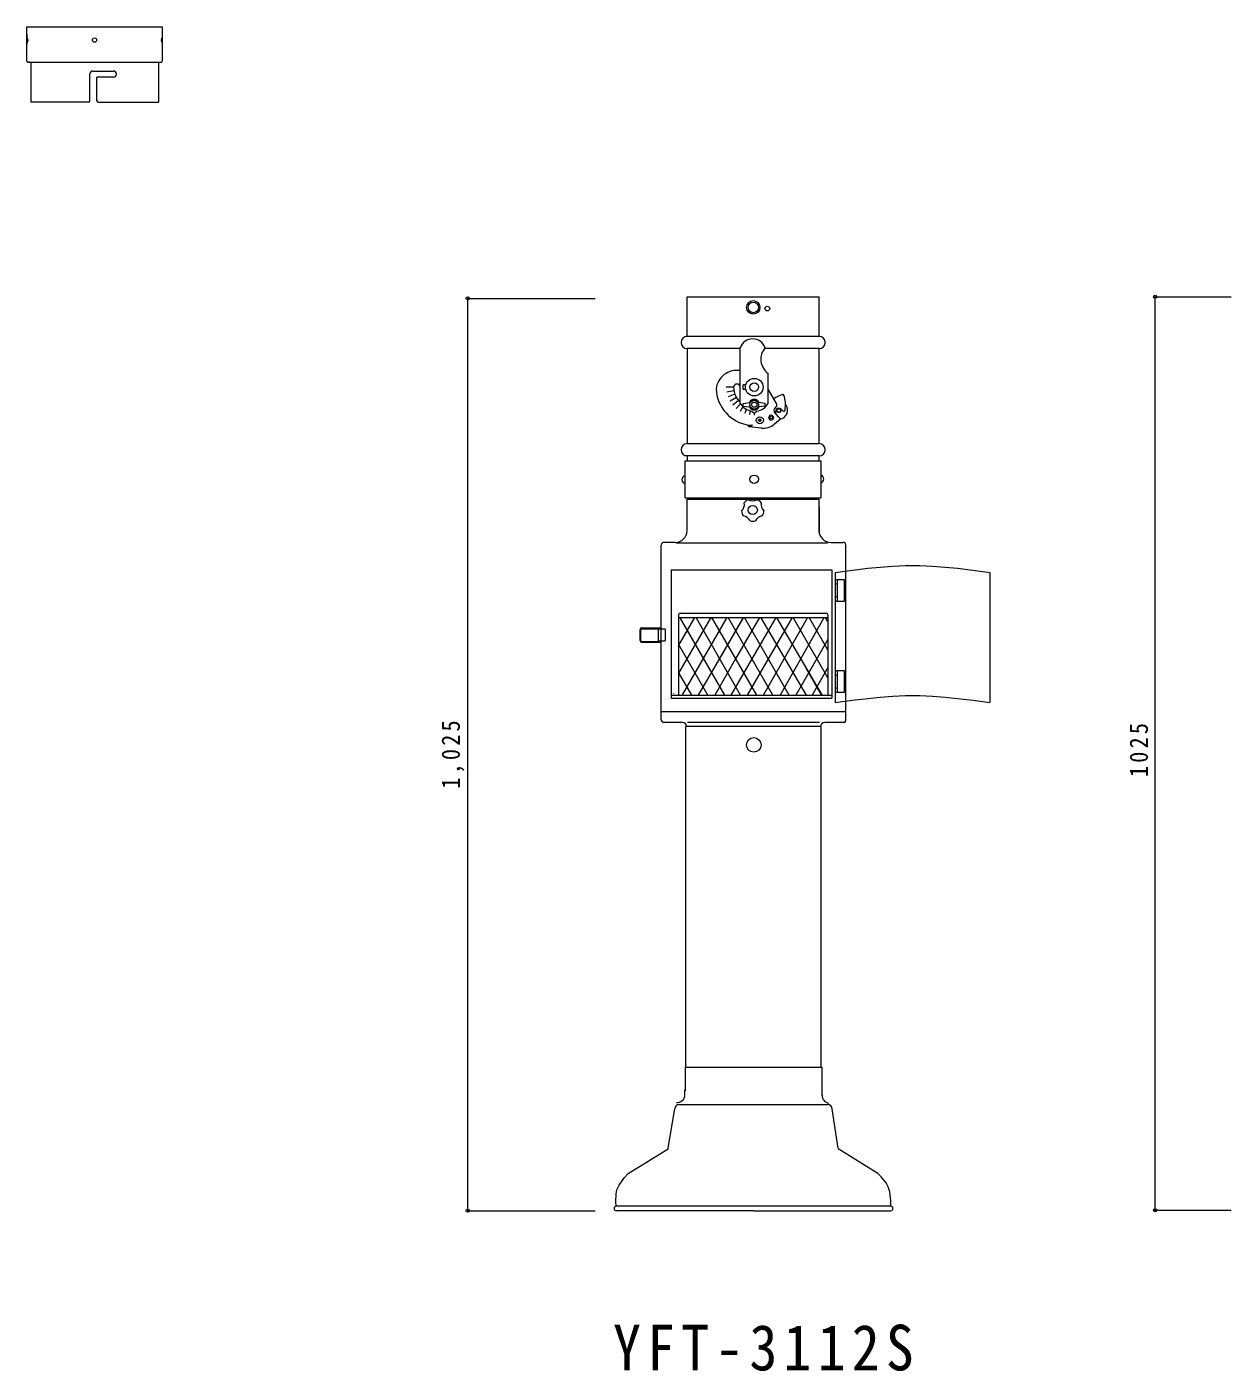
# Model space of a CAD drawing. Units: millimetres, scale not verified. Extents: x -3644 to 2961, y 1396 to 2911.
# Drawn here: x -3644 to -2291, y 1400 to 2911 of the extents above; entities that cross this region are included whole.
import ezdxf

# ---------------------------------------------------------------- set-up
doc = ezdxf.new("R2010")
doc.units = ezdxf.units.MM
doc.header["$LTSCALE"] = 7
doc.header["$PDMODE"] = 32
doc.header["$PDSIZE"] = 3.5
doc.layers.add('F-0', color=7, linetype='Continuous', lineweight=9)
doc.styles.add('ＭＳ ゴシック', font='')
doc.styles.get('ＭＳ ゴシック').set_extended_font_data('MS Gothic')

msp = doc.modelspace()

# ---------------------------------------------------------------- linework, layer by layer
at = {"layer": 'F-0'}
for p, q in [((-3644.258, 2911.382), (-3492.131, 2911.382)), ((-3644.258, 2872.856), (-3644.258, 2911.382)), ((-3644.258, 2903.052), (-3644.258, 2891.802)), ((-3492.131, 2911.382), (-3492.131, 2872.856)), ((-3641.294, 2871.868), (-3643.27, 2871.868)), ((-3642.282, 2871.868), (-3494.106, 2871.868)), ((-3639.844, 2871.667), (-3639.844, 2826.72)), ((-3573.396, 2828.367), (-3573.396, 2858.418)), ((-3570.104, 2861.711), (-3546.911, 2861.711)), ((-3543.618, 2858.089), (-3543.618, 2858.418)), ((-3496.408, 2871.781), (-3496.408, 2826.72)), ((-3495.094, 2871.868), (-3493.118, 2871.868)), ((-3546.911, 2854.796), (-3565.494, 2854.796)), ((-3565.494, 2828.367), (-3565.494, 2854.796)), ((-3575.043, 2826.72), (-3639.844, 2826.72)), ((-3563.847, 2826.72), (-3496.408, 2826.72)), ((-3148.844, 1580.12), (-3148.844, 2606.117)), ((-2902.128, 2563.352), (-2902.128, 2607.904)), ((-2902.128, 2607.904), (-2753.952, 2607.904)), ((-2753.952, 2563.352), (-2753.952, 2607.904)), ((-2376.165, 1580.54), (-2376.165, 2607.904)), ((-2752.964, 2563.352), (-2903.116, 2563.352)), ((-2902.346, 2549.254), (-2902.346, 2442.882)), ((-2843.249, 2549.522), (-2902.128, 2549.522)), ((-2842.571, 2487.942), (-2842.571, 2550.669)), ((-2753.952, 2549.522), (-2814.746, 2549.522)), ((-2754.122, 2549.254), (-2754.122, 2443.075)), ((-2810.96, 2487.942), (-2810.96, 2521.528)), ((-2849.973, 2506.217), (-2858.153, 2506.217)), ((-2849.62, 2502.187), (-2857.676, 2500.766)), ((-2848.573, 2498.279), (-2856.26, 2495.482)), ((-2846.864, 2494.613), (-2853.947, 2490.523)), ((-2839.113, 2503.5), (-2839.113, 2508.933)), ((-2836.263, 2508.933), (-2839.113, 2508.933)), ((-2836.263, 2503.5), (-2839.113, 2503.5)), ((-2801.705, 2487.922), (-2811.104, 2504.031)), ((-2844.543, 2491.299), (-2850.809, 2486.041)), ((-2842.37, 2487.619), (-2846.941, 2482.173)), ((-2839.51, 2484.143), (-2842.459, 2479.034)), ((-2839.107, 2485.032), (-2831.705, 2484.044)), ((-2835.796, 2481.406), (-2837.5, 2476.722)), ((-2831.449, 2479.654), (-2832.216, 2475.306)), ((-2814.423, 2485.032), (-2821.826, 2484.044)), ((-2804.048, 2481.861), (-2801.919, 2484.617)), ((-2794.736, 2479.545), (-2796.12, 2481.145)), ((-2826.765, 2477.075), (-2826.765, 2474.829)), ((-2821.997, 2468.468), (-2821.958, 2469.455)), ((-2821.01, 2468.428), (-2821.997, 2468.468)), ((-2820.971, 2469.415), (-2821.958, 2469.455)), ((-2821.05, 2467.441), (-2821.01, 2468.428)), ((-2820.063, 2467.401), (-2821.05, 2467.441)), ((-2820.971, 2469.415), (-2820.931, 2470.402)), ((-2819.944, 2470.362), (-2820.931, 2470.402)), ((-2820.063, 2467.401), (-2820.023, 2468.388)), ((-2819.036, 2468.348), (-2820.023, 2468.388)), ((-2819.984, 2469.375), (-2819.944, 2470.362)), ((-2818.997, 2469.335), (-2819.984, 2469.375)), ((-2819.036, 2468.348), (-2818.997, 2469.335)), ((-2804.078, 2464.874), (-2797.452, 2470.605)), ((-2799.516, 2472.991), (-2803.945, 2478.111)), ((-2797.452, 2470.605), (-2799.516, 2472.991)), ((-2833.72, 2463.587), (-2829.07, 2463.798)), ((-2833.675, 2462.6), (-2833.72, 2463.587)), ((-2832.783, 2461.672), (-2832.677, 2462.645)), ((-2819.156, 2460.177), (-2832.783, 2461.672)), ((-2902.329, 2442.924), (-2754.111, 2442.924)), ((-2904.417, 2423.489), (-2751.938, 2423.489)), ((-2904.417, 2381.745), (-2904.417, 2423.489)), ((-2840.388, 2428.933), (-2904.104, 2428.933)), ((-2902.346, 2428.931), (-2902.346, 2424.254)), ((-2753.952, 2428.933), (-2840.388, 2428.933)), ((-2754.122, 2429.125), (-2754.122, 2424.254)), ((-2751.938, 2423.489), (-2751.938, 2381.745)), ((-2904.417, 2381.745), (-2751.938, 2381.745)), ((-2902.328, 2380.427), (-2753.952, 2380.427)), ((-2902.328, 2344.853), (-2902.328, 2380.427)), ((-2753.952, 2342.976), (-2753.952, 2380.427)), ((-2753.952, 2371.135), (-2753.952, 2343.32)), ((-2931.269, 2132.077), (-2931.269, 2328.718)), ((-2915.499, 2331.682), (-2928.306, 2331.682)), ((-2914.464, 2331.237), (-2744.464, 2331.237)), ((-2740.781, 2331.682), (-2726.786, 2331.682)), ((-2723.823, 2300.719), (-2723.823, 2328.718)), ((-2735.692, 2297.817), (-2735.692, 2151.617)), ((-2723.823, 2154.518), (-2723.823, 2300.719)), ((-2561.832, 2297.817), (-2561.832, 2151.617)), ((-2735.481, 2265.324), (-2735.481, 2290.02)), ((-2735.481, 2285.08), (-2733.505, 2285.08)), ((-2733.505, 2290.02), (-2733.505, 2265.324)), ((-2733.505, 2270.263), (-2735.481, 2270.263)), ((-2725.603, 2265.324), (-2735.481, 2265.324)), ((-2911.875, 2250.223), (-2911.875, 2159.955)), ((-2911.875, 2247.259), (-2743.942, 2247.259)), ((-2875.59, 2247.259), (-2911.875, 2184.412)), ((-2893.841, 2247.259), (-2911.875, 2216.023)), ((-2910.514, 2246.823), (-2860.134, 2159.894)), ((-2909.899, 2252.198), (-2745.918, 2252.198)), ((-2857.426, 2247.276), (-2907.806, 2160.346)), ((-2892.014, 2246.993), (-2842.622, 2160.063)), ((-2839.397, 2246.823), (-2889.777, 2159.894)), ((-2851.679, 2207.892), (-2874.408, 2247.259)), ((-2839.089, 2247.259), (-2859.454, 2211.987)), ((-2805.752, 2159.955), (-2856.157, 2247.259)), ((-2802.588, 2247.259), (-2852.993, 2159.955)), ((-2820.839, 2247.259), (-2846.17, 2203.384)), ((-2787.502, 2159.955), (-2837.907, 2247.259)), ((-2784.338, 2247.259), (-2834.742, 2159.955)), ((-2819.544, 2246.924), (-2768.544, 2159.924)), ((-2767.447, 2246.415), (-2816.447, 2160.415)), ((-2801.524, 2246.633), (-2750.524, 2159.633)), ((-2748.629, 2246.924), (-2797.629, 2159.924)), ((-2743.942, 2179.34), (-2783.155, 2247.259)), ((-2743.942, 2210.951), (-2764.904, 2247.259)), ((-2743.942, 2242.562), (-2746.654, 2247.259)), ((-2743.942, 2250.223), (-2743.942, 2159.955)), ((-2954.946, 2221.178), (-2954.946, 2233.823)), ((-2954.156, 2221.178), (-2954.156, 2233.823)), ((-2953.366, 2235.403), (-2932.818, 2235.403)), ((-2953.366, 2234.613), (-2932.818, 2234.613)), ((-2934.76, 2234.257), (-2934.76, 2220.822)), ((-2926.857, 2234.257), (-2934.76, 2234.257)), ((-2926.857, 2234.257), (-2926.857, 2220.822)), ((-2743.942, 2222.394), (-2779.991, 2159.955)), ((-2953.366, 2220.388), (-2932.818, 2220.388)), ((-2953.366, 2219.598), (-2932.818, 2219.598)), ((-2934.76, 2220.822), (-2926.857, 2220.822)), ((-2878.754, 2159.955), (-2911.875, 2217.321)), ((-2859.454, 2211.987), (-2863.597, 2204.81)), ((-2824.003, 2159.955), (-2851.679, 2207.892)), ((-2846.17, 2203.384), (-2871.244, 2159.955)), ((-2897.005, 2159.955), (-2911.875, 2185.711)), ((-2751.001, 2159.955), (-2768.139, 2189.641)), ((-2743.942, 2190.783), (-2761.74, 2159.955)), ((-2735.516, 2187.461), (-2725.637, 2187.461)), ((-2735.516, 2162.765), (-2735.516, 2187.461)), ((-2735.516, 2182.522), (-2733.54, 2182.522)), ((-2733.54, 2187.461), (-2733.54, 2162.765)), ((-2725.637, 2187.461), (-2725.637, 2162.765)), ((-2733.54, 2167.704), (-2735.516, 2167.704)), ((-2725.637, 2162.765), (-2735.516, 2162.765)), ((-2920.03, 2156.596), (-2739.68, 2156.596)), ((-2916.998, 2161.467), (-2916.998, 2161.587)), ((-2723.823, 2131.172), (-2723.823, 2154.518)), ((-2723.823, 2140.968), (-2931.269, 2140.968)), ((-2907.561, 2129.114), (-2928.306, 2129.114)), ((-2903.537, 1741.305), (-2903.537, 2124.793)), ((-2753.458, 2129.114), (-2901.634, 2129.114)), ((-2751.498, 1741.435), (-2751.498, 2124.793)), ((-2725.881, 2129.114), (-2747.531, 2129.114)), ((-2904.338, 1741.402), (-2750.604, 1741.402)), ((-2904.338, 1741.402), (-2904.338, 1714.911)), ((-2752.711, 1741.402), (-2750.705, 1741.402)), ((-2750.604, 1715.347), (-2750.604, 1741.402)), ((-2904.662, 1710.277), (-2904.662, 1716.022)), ((-2750.604, 1709.601), (-2750.604, 1715.347)), ((-2923.919, 1648.421), (-2916.168, 1694.539)), ((-2911.193, 1699.514), (-2744.041, 1699.514)), ((-2732.365, 1650.305), (-2739.067, 1694.539)), ((-2968.302, 1622.096), (-2923.692, 1649.766)), ((-2688.015, 1622.096), (-2732.283, 1649.766)), ((-2673.4, 1585.094), (-2981.835, 1585.094)), ((-2827.617, 1580.12), (-2981.835, 1580.12)), ((-2827.617, 1580.12), (-2673.4, 1580.12))]:
    msp.add_line(p, q, dxfattribs=at)
at = {"layer": 'F-0', "color": 4}
for p, q in [((-3148.844, 2606.117), (-3005.389, 2606.117)), ((-2376.165, 2607.904), (-2290.827, 2607.904)), ((-3148.844, 1580.12), (-3005.389, 1580.12)), ((-2376.165, 1580.54), (-2290.827, 1580.54))]:
    msp.add_line(p, q, dxfattribs=at)
at = {"layer": 'F-0'}
for points in [[(-2839.107, 2485.032), (-2839.107, 2487.995), (-2831.705, 2488.983)], [(-2829.482, 2479.252), (-2826.765, 2477.075), (-2824.049, 2479.252)], [(-2814.423, 2485.032), (-2814.423, 2487.995), (-2821.826, 2488.983)], [(-2833.675, 2462.6), (-2829.025, 2462.811), (-2829.07, 2463.798)], [(-2920.03, 2300.721), (-2739.68, 2300.721), (-2739.68, 2156.596)], [(-2920.03, 2300.721), (-2920.03, 2161.66), (-2920.03, 2156.596)], [(-2735.692, 2297.817), (-2727.507, 2298.93), (-2713.395, 2300.791), (-2699.283, 2302.492), (-2685.171, 2303.931), (-2671.059, 2305.007), (-2656.947, 2305.618), (-2648.762, 2305.72), (-2640.577, 2305.618), (-2626.465, 2305.007), (-2612.353, 2303.931), (-2598.241, 2302.492), (-2584.129, 2300.791), (-2570.017, 2298.93), (-2561.832, 2297.817)], [(-2735.481, 2290.02), (-2725.603, 2290.02), (-2725.603, 2265.324)], [(-2920.248, 2159.955), (-2915.257, 2159.955), (-2739.897, 2159.955)], [(-2735.692, 2151.617), (-2727.507, 2152.73), (-2713.395, 2154.591), (-2699.283, 2156.292), (-2685.171, 2157.731), (-2671.059, 2158.807), (-2656.947, 2159.418), (-2648.762, 2159.52), (-2640.577, 2159.418), (-2626.465, 2158.807), (-2612.353, 2157.731), (-2598.241, 2156.292), (-2584.129, 2154.591), (-2570.017, 2152.73), (-2561.832, 2151.617)], [(-2751.498, 2124.793), (-2841.58, 2124.793), (-2903.537, 2124.793)], [(-2981.835, 1585.094), (-2982.186, 1590.257), (-2982.041, 1598.906), (-2981.085, 1603.631), (-2978.758, 1608.959), (-2972.544, 1617.409), (-2968.302, 1622.096)], [(-2673.4, 1585.094), (-2673.429, 1591.261), (-2674.454, 1601.486), (-2676.179, 1606.945), (-2678.612, 1611.324), (-2684.291, 1618.255), (-2688.015, 1622.096)]]:
    msp.add_lwpolyline(points, dxfattribs=at)
msp.add_lwpolyline([(-2809.791, 2474.299), (-2810.762, 2471.5), (-2808.824, 2469.258), (-2805.913, 2469.817), (-2804.941, 2472.616), (-2806.88, 2474.858)], close=True, dxfattribs=at)
for centre, radius in [((-3568.194, 2896.564), 2.47), ((-2827.908, 2595.927), 7.573), ((-2827.839, 2595.915), 5.927), ((-2812.073, 2594.629), 2.634), ((-2826.765, 2506.217), 9.878), ((-2826.765, 2506.217), 4.939), ((-2826.765, 2486.513), 4.939), ((-2826.765, 2486.513), 2.963), ((-2799.109, 2480.042), 2.47), ((-2799.109, 2480.042), 1.976), ((-2820.497, 2468.901), 3.951), ((-2807.852, 2472.058), 1.482), ((-2826.786, 2402.627), 4.802), ((-2828.466, 2368.036), 5.186), ((-2827.277, 2103.947), 8.232)]:
    msp.add_circle(centre, radius, dxfattribs=at)
for centre, radius, start, end in [((-3643.27, 2872.856), 0.988, 180, 270), ((-3493.118, 2872.856), 0.988, 270, 0), ((-3570.104, 2858.418), 3.293, 90, 180), ((-3546.911, 2858.418), 3.293, 0, 90), ((-3546.911, 2858.089), 3.293, 270, 0), ((-3575.043, 2828.367), 1.646, 270, 0), ((-3563.847, 2828.367), 1.646, 180, 270), ((-2902.128, 2556.437), 6.915, 90, 270), ((-2828.547, 2545.654), 14.893, 19.67743, 160.32256), ((-2753.952, 2556.437), 6.915, 270, 90), ((-2799.579, 2537.708), 19.782, 139.06517, 234.87869), ((-2846.12, 2501.393), 23.75, 81.40654, 172.99953), ((-2846.275, 2506.007), 3.704, 90, 181.22952), ((-2846.275, 2506.007), 3.704, 3.23477, 90), ((-2826.765, 2506.217), 42.971, 182.57289, 262.23984), ((-2826.765, 2506.217), 23.214, 180.51668, 227.08981), ((-2783.733, 2463.789), 35.964, 109.2178, 125.62424), ((-2799.109, 2478.56), 19.51, 73.48132, 80.26373), ((-2794.829, 2496.496), 1.482, 80.26373, 119.82397), ((-2794.829, 2496.496), 1.482, 358.37778, 80.26373), ((-2825.178, 2486.187), 33.504, 350.44992, 19.28555), ((-2826.765, 2497.546), 18.495, 211.28448, 261.55359), ((-2826.765, 2486.513), 5.927, 90, 156.05156), ((-2826.765, 2486.513), 5.927, 203.94843, 336.05156), ((-2826.765, 2486.513), 5.927, 23.94843, 90), ((-2826.765, 2497.546), 18.495, 278.4464, 328.7155), ((-2801.703, 2480.05), 2.963, 142.30957, 220.8582), ((-2799.109, 2478.56), 3.951, 45, 220.8582), ((-2804.264, 2486.429), 2.963, 322.30957, 30.26373), ((-2799.109, 2480.042), 9.878, 277.19296, 41.19754), ((-2793.616, 2480.515), 1.482, 220.8582, 4.3978), ((-2817.002, 2479.816), 19.757, 263.74202, 310.8582), ((-2902.128, 2435.847), 6.915, 90, 270), ((-2753.952, 2435.847), 6.915, 270, 90), ((-2903.346, 2402.328), 4.802, 104.93142, 258.69007), ((-2753.516, 2402.926), 4.802, 288.43495, 70.34618), ((-2847.49, 2374.217), 9.631, 312.17187, 11.82813), ((-2828.466, 2368.036), 12.595, 112.35627, 139.64373), ((-2828.466, 2388.04), 9.631, 240.17187, 299.82813), ((-2828.466, 2368.036), 12.595, 40.35627, 67.64373), ((-2809.441, 2374.217), 9.631, 168.17187, 227.82813), ((-2828.466, 2368.036), 12.595, 184.35627, 211.64373), ((-2840.224, 2351.852), 9.631, 24.17187, 83.82813), ((-2816.708, 2351.852), 9.631, 96.17187, 155.82813), ((-2828.503, 2368.036), 12.595, 328.35627, 355.64373), ((-2828.466, 2368.036), 12.595, 328.35627, 355.64373), ((-2915.499, 2344.853), 13.171, 270, 0), ((-2828.466, 2368.036), 12.595, 256.35627, 283.64373), ((-2740.781, 2344.853), 13.171, 180, 270), ((-2928.306, 2328.718), 2.963, 90, 180), ((-2726.786, 2328.718), 2.963, 0, 90), ((-2909.899, 2250.223), 1.976, 90, 180), ((-2745.918, 2250.223), 1.976, 0, 90), ((-2953.366, 2233.823), 1.581, 90, 180), ((-2953.366, 2233.823), 0.79, 90, 180), ((-2932.818, 2233.823), 1.581, 15.93796, 90), ((-2932.818, 2233.823), 0.79, 33.31165, 90), ((-2953.366, 2221.178), 1.581, 180, 270), ((-2953.366, 2221.178), 0.79, 180, 270), ((-2932.818, 2221.178), 0.79, 270, 333.20451), ((-2932.818, 2221.178), 1.581, 270, 346.97339), ((-2928.306, 2132.077), 2.963, 180, 270), ((-2907.561, 2124.175), 4.939, 0, 90), ((-2747.531, 2124.175), 4.939, 90, 180), ((-2725.881, 2131.172), 2.058, 270, 0), ((-2913.604, 1710.664), 8.963, 265.66863, 357.02052), ((-2741.668, 1709.924), 8.963, 176.02062, 262.33952), ((-2911.193, 1694.539), 4.975, 90, 180), ((-2744.041, 1694.539), 4.975, 0, 90), ((-2981.835, 1582.607), 2.487, 90, 270), ((-2673.4, 1582.607), 2.487, 270, 90)]:
    msp.add_arc(centre, radius, start, end, dxfattribs=at)
for centre, start_param, end_param in [((-3644.258, 2896.564), 3.14159265, 6.28318531), ((-3492.131, 2896.564), 0, 3.14159265)]:
    msp.add_ellipse(centre, major_axis=(0, 2.568), ratio=0.5, start_param=start_param, end_param=end_param, dxfattribs=at)
at = {"layer": 'F-0', "color": 1}
for p in [(-3148.844, 2606.117), (-2376.165, 2607.904), (-3148.844, 1580.12), (-2376.165, 1580.54)]:
    msp.add_point(p, dxfattribs=at)

# ---------------------------------------------------------------- texts
at = {"layer": 'F-0', "char_height": 20.53, "attachment_point": 7, "rotation": 90, "style": 'ＭＳ ゴシック'}
for s, insert in [('\\T1.28;\\W0.9;1,025', (-3152.344, 2054.618)), ('\\T1.28;\\W0.9;1025', (-2384.012, 2067.702))]:
    msp.add_mtext(s, dxfattribs=dict(at, insert=insert))
at = {"layer": 'F-0', "color": 6, "insert": (-2985.526, 1399.708), "char_height": 51.32, "attachment_point": 7, "style": 'ＭＳ ゴシック'}
msp.add_mtext('\\T1.22;\\W0.9;YFT-3112S', dxfattribs=at)

doc.saveas('drawing.dxf')
